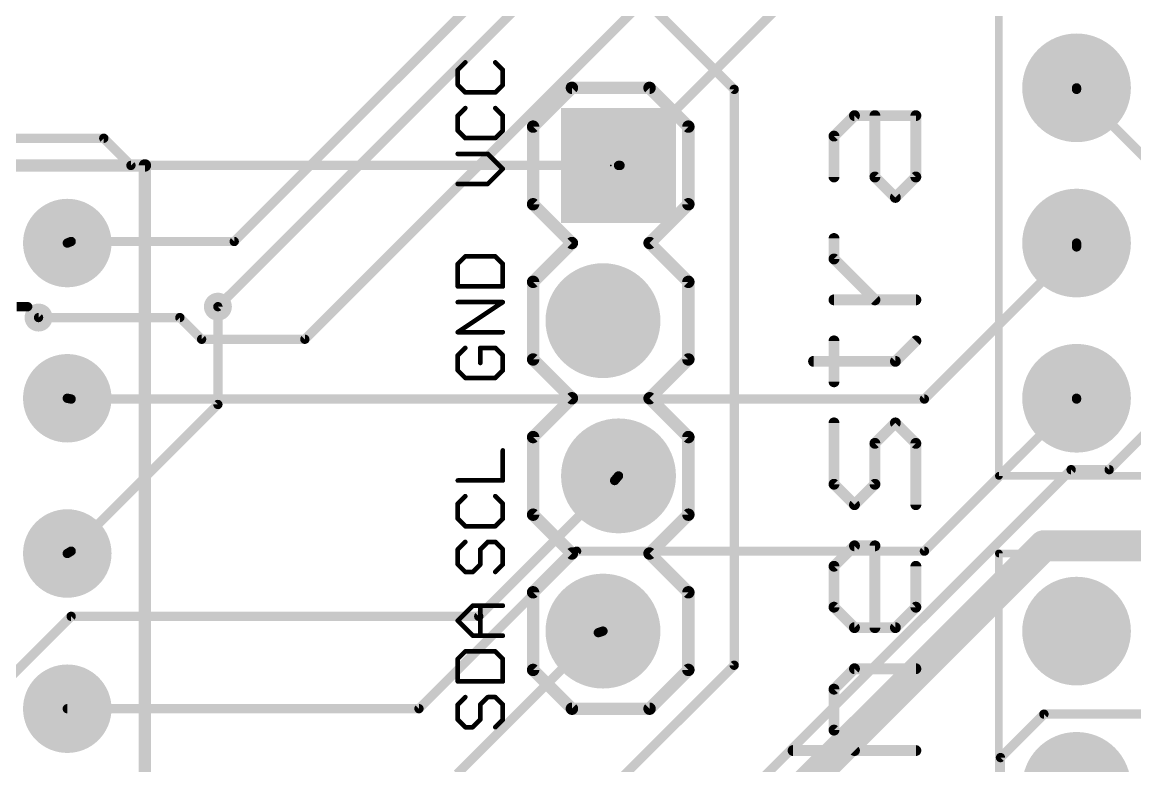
# Model space of a CAD drawing. Extents: x 0 to 101, y -4 to 80.
# Drawn here: x 53.87 to 72.07, y 25.74 to 37.9 of the extents above; entities that cross this region are included whole.
import ezdxf

# ---------------------------------------------------------------- set-up
doc = ezdxf.new("R2010")
doc.units = 0
for name, color, linetype in [('1', 14, 'CONTINUOUS'), ('16', 174, 'CONTINUOUS'), ('17', 94, 'CONTINUOUS'), ('18', 94, 'CONTINUOUS'), ('21', 251, 'CONTINUOUS'), ('23', 178, 'CONTINUOUS'), ('25', 251, 'CONTINUOUS'), ('51', 251, 'CONTINUOUS')]:
    doc.layers.add(name, color=color, linetype=linetype)

# ---------------------------------------------------------------- blocks, each defined once
blk = doc.blocks.new('RECT')
blk.add_solid([(-0.5, -0.5), (0.5, -0.5), (-0.5, 0.5), (0.5, 0.5)])
blk = doc.blocks.new('SQUAREP')
blk.add_solid([(-0.5, -0.5), (0.5, -0.5), (-0.5, 0.5), (0.5, 0.5)])
blk = doc.blocks.new('ROUNDP')
at = {"const_width": 0.5}
blk.add_lwpolyline([(0, -0.25, 1), (0, 0.25, 1), (0, -0.25)], format="xyb", dxfattribs=at)
blk = doc.blocks.new('ROUNDV')
at = {"const_width": 0.5}
blk.add_lwpolyline([(0, -0.25, 1), (0, 0.25, 1), (0, -0.25)], format="xyb", dxfattribs=at)

msp = doc.modelspace()

# ---------------------------------------------------------------- linework, layer by layer
at = {"layer": '1'}
for points, const_width in [([(67.7418, 43.9166), (57.0738, 33.2486)], 0.1524), ([(66.9417, 43.9166), (57.3405, 34.3154)], 0.1524), ([(66.3194, 40.5384), (58.4962, 32.7152)], 0.1524), ([(63.6524, 35.56), (67.3862, 39.2938)], 0.1524), ([(71.12, 36.8046), (71.12, 36.83)], 0.1524), ([(71.12, 36.8046), (72.3646, 35.56)], 0.1524), ([(63.6524, 35.56), (63.627, 35.56)], 0.1524), ([(54.6735, 34.3154), (54.61, 34.29)], 0.1524), ([(57.3405, 34.3154), (54.6735, 34.3154)], 0.1524), ([(71.12, 34.2265), (68.6308, 31.7373)], 0.1524), ([(71.12, 34.2265), (71.12, 34.29)], 0.1524), ([(56.4515, 33.0708), (54.1401, 33.0708)], 0.1524), ([(56.8071, 32.7152), (56.4515, 33.0708)], 0.1524), ([(58.4962, 32.7152), (56.8071, 32.7152)], 0.1524), ([(54.6735, 31.7373), (54.61, 31.75)], 0.1524), ([(68.6308, 31.7373), (54.6735, 31.7373)], 0.1524), ([(71.12, 31.7373), (68.6308, 29.2481)], 0.1524), ([(71.12, 31.7373), (71.12, 31.75)], 0.1524), ([(72.3646, 31.2928), (71.6534, 30.5816)], 0.1524), ([(71.0311, 30.5816), (64.6303, 24.1808)], 0.1524), ([(71.6534, 30.5816), (71.0311, 30.5816)], 0.1524), ([(63.5635, 30.4038), (61.341, 28.1813)], 0.1524), ([(63.5635, 30.4038), (63.627, 30.48)], 0.1524), ([(70.5866, 29.337), (64.8081, 23.5585)], 0.508), ([(82.4103, 29.337), (70.5866, 29.337)], 0.508), ([(62.9412, 29.2481), (60.3631, 26.67)], 0.1524), ([(68.6308, 29.2481), (62.9412, 29.2481)], 0.1524), ([(54.6735, 28.1813), (52.0065, 25.5143)], 0.1524), ([(61.341, 28.1813), (54.6735, 28.1813)], 0.1524), ([(63.2968, 27.9146), (60.9854, 25.6032)], 0.1524), ([(63.2968, 27.9146), (63.373, 27.94)], 0.1524), ([(60.3631, 26.67), (54.61, 26.67)], 0.1524), ([(70.5866, 26.5811), (69.8754, 25.8699)], 0.1524), ([(73.3425, 26.5811), (70.5866, 26.5811)], 0.1524), ([(69.8754, 25.8699), (69.8754, 24.5364)], 0.1524)]:
    msp.add_lwpolyline(points, dxfattribs=dict(at, const_width=const_width))
for points, const_width in [([(71.1581, 36.83, 1), (71.0819, 36.83)], 0.0762), ([(71.0819, 36.8046, 1), (71.1581, 36.8046)], 0.0762), ([(71.1469, 36.8315, 1), (71.0931, 36.7777)], 0.0762), ([(63.627, 35.5981, 1), (63.627, 35.5219)], 0.0762), ([(63.6255, 35.5869, 1), (63.6793, 35.5331)], 0.0762), ([(63.6524, 35.5219, 1), (63.6524, 35.5981)], 0.0762), ([(54.5959, 34.3254, 1), (54.6241, 34.2546)], 0.0762), ([(54.6735, 34.3535, 1), (54.6735, 34.2773)], 0.0762), ([(54.6876, 34.28, 1), (54.6594, 34.3508)], 0.0762), ([(57.3136, 34.3423, 1), (57.3674, 34.2885)], 0.0762), ([(57.3405, 34.2773, 1), (57.3405, 34.3535)], 0.0762), ([(71.1581, 34.29, 1), (71.0819, 34.29)], 0.0762), ([(71.0819, 34.2265, 1), (71.1581, 34.2265)], 0.0762), ([(71.1469, 34.1996, 1), (71.0931, 34.2534)], 0.0762), ([(57.0469, 33.2755, 1), (57.1007, 33.2217)], 0.0762), ([(54.1401, 33.1089, 1), (54.1401, 33.0327)], 0.0762), ([(56.4784, 33.0977, 1), (56.4246, 33.0439)], 0.0762), ([(56.4515, 33.0327, 1), (56.4515, 33.1089)], 0.0762), ([(56.8071, 32.7533, 1), (56.8071, 32.6771)], 0.0762), ([(56.7802, 32.6883, 1), (56.834, 32.7421)], 0.0762), ([(58.4693, 32.7421, 1), (58.5231, 32.6883)], 0.0762), ([(58.4962, 32.6771, 1), (58.4962, 32.7533)], 0.0762), ([(54.6175, 31.7874, 1), (54.6025, 31.7126)], 0.0762), ([(54.6735, 31.7754, 1), (54.6735, 31.6992)], 0.0762), ([(54.666, 31.6999, 1), (54.681, 31.7747)], 0.0762), ([(68.6039, 31.7642, 1), (68.6577, 31.7104)], 0.0762), ([(68.6308, 31.6992, 1), (68.6308, 31.7754)], 0.0762), ([(71.1581, 31.75, 1), (71.0819, 31.75)], 0.0762), ([(71.0819, 31.7373, 1), (71.1581, 31.7373)], 0.0762), ([(71.1469, 31.7104, 1), (71.0931, 31.7642)], 0.0762), ([(71.0311, 30.6197, 1), (71.0311, 30.5435)], 0.0762), ([(71.058, 30.5547, 1), (71.0042, 30.6085)], 0.0762), ([(71.6265, 30.6085, 1), (71.6803, 30.5547)], 0.0762), ([(71.6534, 30.5435, 1), (71.6534, 30.6197)], 0.0762), ([(63.5342, 30.4282, 1), (63.5928, 30.3794)], 0.0762), ([(63.5904, 30.3769, 1), (63.5366, 30.4307)], 0.0762), ([(63.6563, 30.4556, 1), (63.5977, 30.5044)], 0.0762), ([(70.5866, 29.464, 1), (70.5866, 29.21)], 0.254), ([(70.6764, 29.2472, 1), (70.4968, 29.4268)], 0.254), ([(62.9412, 29.2862, 1), (62.9412, 29.21)], 0.0762), ([(62.9681, 29.2212, 1), (62.9143, 29.275)], 0.0762), ([(68.6039, 29.275, 1), (68.6577, 29.2212)], 0.0762), ([(68.6308, 29.21, 1), (68.6308, 29.2862)], 0.0762), ([(54.6735, 28.2194, 1), (54.6735, 28.1432)], 0.0762), ([(54.7004, 28.1544, 1), (54.6466, 28.2082)], 0.0762), ([(61.3141, 28.2082, 1), (61.3679, 28.1544)], 0.0762), ([(61.341, 28.1432, 1), (61.341, 28.2194)], 0.0762), ([(63.2848, 27.9507, 1), (63.3088, 27.8785)], 0.0762), ([(63.3237, 27.8877, 1), (63.2699, 27.9415)], 0.0762), ([(63.385, 27.9039, 1), (63.361, 27.9761)], 0.0762), ([(54.61, 26.7081, 1), (54.61, 26.6319)], 0.0762), ([(60.3362, 26.6969, 1), (60.39, 26.6431)], 0.0762), ([(60.3631, 26.6319, 1), (60.3631, 26.7081)], 0.0762), ([(70.5866, 26.6192, 1), (70.5866, 26.543)], 0.0762), ([(70.6135, 26.5542, 1), (70.5597, 26.608)], 0.0762), ([(69.9135, 25.8699, 1), (69.8373, 25.8699)], 0.0762), ([(69.8485, 25.8968, 1), (69.9023, 25.843)], 0.0762)]:
    msp.add_lwpolyline(points, format="xyb", dxfattribs=dict(at, const_width=const_width))
at = {"layer": '16', "const_width": 0.1524}
for points in [[(57.6961, 44.6278), (65.5193, 36.8046)], [(65.5193, 36.8046), (65.5193, 27.3812)], [(51.0286, 36.0045), (55.2069, 36.0045)], [(55.2069, 36.0045), (55.6514, 35.56)], [(55.6514, 35.56), (63.627, 35.56)], [(53.9623, 33.2486), (53.7845, 33.2486)], [(54.1401, 33.0708), (53.9623, 33.2486)], [(57.0738, 33.2486), (57.0738, 31.6484)], [(57.0738, 31.6484), (54.6735, 29.2481)], [(54.6735, 29.2481), (54.61, 29.21)], [(65.5193, 27.3812), (54.6735, 16.5354)]]:
    msp.add_lwpolyline(points, dxfattribs=at)
at = {"layer": '16', "const_width": 0.0762}
for points in [[(65.5574, 36.8046, 1), (65.4812, 36.8046)], [(65.4924, 36.7777, 1), (65.5462, 36.8315)], [(55.2338, 36.0314, 1), (55.18, 35.9776)], [(55.2069, 35.9664, 1), (55.2069, 36.0426)], [(55.6514, 35.5981, 1), (55.6514, 35.5219)], [(55.6245, 35.5331, 1), (55.6783, 35.5869)], [(63.627, 35.5219, 1), (63.627, 35.5981)], [(53.9892, 33.2755, 1), (53.9354, 33.2217)], [(53.9623, 33.2105, 1), (53.9623, 33.2867)], [(57.1119, 33.2486, 1), (57.0357, 33.2486)], [(54.1132, 33.0439, 1), (54.167, 33.0977)], [(57.0357, 31.6484, 1), (57.1119, 31.6484)], [(57.1007, 31.6215, 1), (57.0469, 31.6753)], [(54.6466, 29.275, 1), (54.7004, 29.2212)], [(54.6931, 29.2154, 1), (54.6539, 29.2808)], [(54.5904, 29.2427, 1), (54.6296, 29.1773)], [(65.4812, 27.3812, 1), (65.5574, 27.3812)], [(65.5462, 27.3543, 1), (65.4924, 27.4081)]]:
    msp.add_lwpolyline(points, format="xyb", dxfattribs=at)
at = {"layer": '21'}
for points, const_width in [([(69.85, 30.48), (69.85, 50.8)], 0.127), ([(62.865, 36.83), (62.23, 36.195)], 0.2032), ([(64.135, 36.83), (62.865, 36.83)], 0.2032), ([(64.77, 36.195), (64.135, 36.83)], 0.2032), ([(62.23, 34.925), (62.23, 36.195)], 0.2032), ([(64.77, 36.195), (64.77, 34.925)], 0.2032), ([(38.1, 35.56), (55.88, 35.56)], 0.2032), ([(55.88, 35.56), (55.88, 0)], 0.2032), ([(62.865, 34.29), (62.23, 34.925)], 0.2032), ([(64.77, 34.925), (64.135, 34.29)], 0.2032), ([(62.23, 33.655), (62.865, 34.29)], 0.2032), ([(64.135, 34.29), (64.77, 33.655)], 0.2032), ([(62.23, 32.385), (62.23, 33.655)], 0.2032), ([(64.77, 33.655), (64.77, 32.385)], 0.2032), ([(62.865, 31.75), (62.23, 32.385)], 0.2032), ([(64.77, 32.385), (64.135, 31.75)], 0.2032), ([(62.23, 31.115), (62.865, 31.75)], 0.2032), ([(64.135, 31.75), (64.77, 31.115)], 0.2032), ([(62.23, 29.845), (62.23, 31.115)], 0.2032), ([(64.77, 31.115), (64.77, 29.845)], 0.2032), ([(87.63, 30.48), (69.85, 30.48)], 0.127), ([(62.865, 29.21), (62.23, 29.845)], 0.2032), ([(64.77, 29.845), (64.135, 29.21)], 0.2032), ([(62.865, 29.21), (62.23, 28.575)], 0.2032), ([(64.77, 28.575), (64.135, 29.21)], 0.2032), ([(69.85, 8.89), (69.85, 29.21)], 0.127), ([(69.85, 29.21), (87.63, 29.21)], 0.127), ([(62.23, 27.305), (62.23, 28.575)], 0.2032), ([(64.77, 28.575), (64.77, 27.305)], 0.2032), ([(62.865, 26.67), (62.23, 27.305)], 0.2032), ([(64.77, 27.305), (64.135, 26.67)], 0.2032), ([(64.135, 26.67), (62.865, 26.67)], 0.2032)]:
    msp.add_lwpolyline(points, dxfattribs=dict(at, const_width=const_width))
for points, const_width in [([(62.865, 36.8808, 1), (62.865, 36.7792)], 0.1016), ([(62.9009, 36.7941, 1), (62.8291, 36.8659)], 0.1016), ([(64.1709, 36.8659, 1), (64.0991, 36.7941)], 0.1016), ([(64.135, 36.7792, 1), (64.135, 36.8808)], 0.1016), ([(62.2808, 36.195, 1), (62.1792, 36.195)], 0.1016), ([(62.1941, 36.2309, 1), (62.2659, 36.1591)], 0.1016), ([(64.8208, 36.195, 1), (64.7192, 36.195)], 0.1016), ([(64.7341, 36.1591, 1), (64.8059, 36.2309)], 0.1016), ([(55.9308, 35.56, 1), (55.8292, 35.56)], 0.1016), ([(55.88, 35.5092, 1), (55.88, 35.6108)], 0.1016), ([(62.2659, 34.9609, 1), (62.1941, 34.8891)], 0.1016), ([(62.1792, 34.925, 1), (62.2808, 34.925)], 0.1016), ([(64.7192, 34.925, 1), (64.8208, 34.925)], 0.1016), ([(64.8059, 34.8891, 1), (64.7341, 34.9609)], 0.1016), ([(62.9009, 34.2541, 1), (62.8291, 34.3259)], 0.1016), ([(62.8291, 34.2541, 1), (62.9009, 34.3259)], 0.1016), ([(64.1709, 34.3259, 1), (64.0991, 34.2541)], 0.1016), ([(64.0991, 34.3259, 1), (64.1709, 34.2541)], 0.1016), ([(62.2808, 33.655, 1), (62.1792, 33.655)], 0.1016), ([(62.1941, 33.6909, 1), (62.2659, 33.6191)], 0.1016), ([(64.8208, 33.655, 1), (64.7192, 33.655)], 0.1016), ([(64.7341, 33.6191, 1), (64.8059, 33.6909)], 0.1016), ([(62.2659, 32.4209, 1), (62.1941, 32.3491)], 0.1016), ([(62.1792, 32.385, 1), (62.2808, 32.385)], 0.1016), ([(64.7192, 32.385, 1), (64.8208, 32.385)], 0.1016), ([(64.8059, 32.3491, 1), (64.7341, 32.4209)], 0.1016), ([(62.9009, 31.7141, 1), (62.8291, 31.7859)], 0.1016), ([(64.1709, 31.7859, 1), (64.0991, 31.7141)], 0.1016), ([(62.8291, 31.7141, 1), (62.9009, 31.7859)], 0.1016), ([(64.0991, 31.7859, 1), (64.1709, 31.7141)], 0.1016), ([(62.2808, 31.115, 1), (62.1792, 31.115)], 0.1016), ([(62.1941, 31.1509, 1), (62.2659, 31.0791)], 0.1016), ([(64.8208, 31.115, 1), (64.7192, 31.115)], 0.1016), ([(64.7341, 31.0791, 1), (64.8059, 31.1509)], 0.1016), ([(69.85, 30.5117, 1), (69.85, 30.4483)], 0.0635), ([(69.8183, 30.48, 1), (69.8818, 30.48)], 0.0635), ([(62.2659, 29.8809, 1), (62.1941, 29.8091)], 0.1016), ([(62.1792, 29.845, 1), (62.2808, 29.845)], 0.1016), ([(64.7192, 29.845, 1), (64.8208, 29.845)], 0.1016), ([(64.8059, 29.8091, 1), (64.7341, 29.8809)], 0.1016), ([(62.9009, 29.1741, 1), (62.8291, 29.2459)], 0.1016), ([(64.1709, 29.2459, 1), (64.0991, 29.1741)], 0.1016), ([(62.8291, 29.1741, 1), (62.9009, 29.2459)], 0.1016), ([(64.0991, 29.2459, 1), (64.1709, 29.1741)], 0.1016), ([(69.8818, 29.21, 1), (69.8183, 29.21)], 0.0635), ([(69.85, 29.2417, 1), (69.85, 29.1783)], 0.0635), ([(62.2808, 28.575, 1), (62.1792, 28.575)], 0.1016), ([(62.1941, 28.6109, 1), (62.2659, 28.5391)], 0.1016), ([(64.8208, 28.575, 1), (64.7192, 28.575)], 0.1016), ([(64.7341, 28.5391, 1), (64.8059, 28.6109)], 0.1016), ([(62.2659, 27.3409, 1), (62.1941, 27.2691)], 0.1016), ([(62.1792, 27.305, 1), (62.2808, 27.305)], 0.1016), ([(64.7192, 27.305, 1), (64.8208, 27.305)], 0.1016), ([(64.8059, 27.2691, 1), (64.7341, 27.3409)], 0.1016), ([(62.865, 26.7208, 1), (62.865, 26.6192)], 0.1016), ([(62.8291, 26.6341, 1), (62.9009, 26.7059)], 0.1016), ([(64.0991, 26.7059, 1), (64.1709, 26.6341)], 0.1016), ([(64.135, 26.6192, 1), (64.135, 26.7208)], 0.1016)]:
    msp.add_lwpolyline(points, format="xyb", dxfattribs=dict(at, const_width=const_width))
at = {"layer": '23'}
msp.add_point((63.5, 35.56), dxfattribs=at)
at = {"layer": '25'}
for points, const_width in [([(60.984, 37.1368, 1), (61.0109, 37.1098)], 0.0381), ([(61.0165, 37.1233, 1), (60.9784, 37.1233)], 0.0381), ([(61.1338, 37.2327, 1), (61.1069, 37.2596)], 0.0381), ([(61.6253, 37.2596, 1), (61.5984, 37.2327)], 0.0381), ([(61.7538, 37.1233, 1), (61.7157, 37.1233)], 0.0381), ([(61.7212, 37.1098, 1), (61.7482, 37.1368)], 0.0381), ([(61.0109, 36.891, 1), (60.984, 36.8641)], 0.0381), ([(60.9784, 36.8776, 1), (61.0165, 36.8776)], 0.0381), ([(61.1203, 36.7737, 1), (61.1203, 36.7356)], 0.0381), ([(61.1069, 36.7412, 1), (61.1338, 36.7682)], 0.0381), ([(61.5984, 36.7682, 1), (61.6253, 36.7412)], 0.0381), ([(61.6118, 36.7356, 1), (61.6118, 36.7737)], 0.0381), ([(61.7157, 36.8776, 1), (61.7538, 36.8776)], 0.0381), ([(61.7482, 36.8641, 1), (61.7212, 36.891)], 0.0381), ([(60.984, 36.3884, 1), (61.0109, 36.3614)], 0.0381), ([(61.0165, 36.3749, 1), (60.9784, 36.3749)], 0.0381), ([(61.1338, 36.4843, 1), (61.1069, 36.5112)], 0.0381), ([(61.6253, 36.5112, 1), (61.5984, 36.4843)], 0.0381), ([(61.7538, 36.3749, 1), (61.7157, 36.3749)], 0.0381), ([(61.7212, 36.3614, 1), (61.7482, 36.3884)], 0.0381), ([(67.4869, 36.4197, 1), (67.4869, 36.3308)], 0.0889), ([(67.5184, 36.3439, 1), (67.4555, 36.4067)], 0.0889), ([(67.8661, 36.3753, 1), (67.7772, 36.3753)], 0.0889), ([(68.5356, 36.3753, 1), (68.4467, 36.3753)], 0.0889), ([(68.4911, 36.3308, 1), (68.4911, 36.4197)], 0.0889), ([(61.0109, 36.1426, 1), (60.984, 36.1157)], 0.0381), ([(60.9784, 36.1291, 1), (61.0165, 36.1291)], 0.0381), ([(61.1203, 36.0253, 1), (61.1203, 35.9872)], 0.0381), ([(61.1069, 35.9928, 1), (61.1338, 36.0197)], 0.0381), ([(61.5984, 36.0197, 1), (61.6253, 35.9928)], 0.0381), ([(61.6118, 35.9872, 1), (61.6118, 36.0253)], 0.0381), ([(61.7157, 36.1291, 1), (61.7538, 36.1291)], 0.0381), ([(61.7482, 36.1157, 1), (61.7212, 36.1426)], 0.0381), ([(67.1967, 36.0406, 1), (67.1078, 36.0406)], 0.0889), ([(67.1208, 36.072, 1), (67.1837, 36.0091)], 0.0889), ([(60.9975, 35.7684, 1), (60.9975, 35.7303)], 0.0381), ([(61.5024, 35.7628, 1), (61.4755, 35.7359)], 0.0381), ([(61.489, 35.7303, 1), (61.489, 35.7684)], 0.0381), ([(61.7482, 35.4901, 1), (61.7212, 35.5171)], 0.0381), ([(61.7212, 35.4901, 1), (61.7482, 35.5171)], 0.0381), ([(67.1078, 35.3711, 1), (67.1967, 35.3711)], 0.0889), ([(67.8531, 35.4026, 1), (67.7902, 35.3397)], 0.0889), ([(67.7772, 35.3711, 1), (67.8661, 35.3711)], 0.0889), ([(68.4467, 35.3711, 1), (68.5356, 35.3711)], 0.0889), ([(68.5225, 35.3397, 1), (68.4597, 35.4026)], 0.0889), ([(60.9975, 35.2769, 1), (60.9975, 35.2388)], 0.0381), ([(61.4755, 35.2713, 1), (61.5024, 35.2444)], 0.0381), ([(61.489, 35.2388, 1), (61.489, 35.2769)], 0.0381), ([(68.125, 35.0678, 1), (68.1878, 35.005)], 0.0889), ([(68.125, 35.005, 1), (68.1878, 35.0678)], 0.0889), ([(67.1967, 34.3644, 1), (67.1078, 34.3644)], 0.0889), ([(61.1203, 34.0902, 1), (61.1203, 34.0521)], 0.0381), ([(61.1338, 34.0577, 1), (61.1069, 34.0846)], 0.0381), ([(61.6253, 34.0846, 1), (61.5984, 34.0577)], 0.0381), ([(61.6118, 34.0521, 1), (61.6118, 34.0902)], 0.0381), ([(67.1078, 34.0297, 1), (67.1967, 34.0297)], 0.0889), ([(67.1837, 34.0611, 1), (67.1208, 33.9983)], 0.0889), ([(60.984, 33.9618, 1), (61.0109, 33.9348)], 0.0381), ([(61.0165, 33.9483, 1), (60.9784, 33.9483)], 0.0381), ([(61.7538, 33.9483, 1), (61.7157, 33.9483)], 0.0381), ([(61.7212, 33.9348, 1), (61.7482, 33.9618)], 0.0381), ([(60.9975, 33.5987, 1), (60.9975, 33.5606)], 0.0381), ([(60.9784, 33.5797, 1), (61.0165, 33.5797)], 0.0381), ([(61.7157, 33.5797, 1), (61.7538, 33.5797)], 0.0381), ([(61.7347, 33.5606, 1), (61.7347, 33.5987)], 0.0381), ([(60.9975, 33.3418, 1), (60.9975, 33.3037)], 0.0381), ([(61.7453, 33.3069, 1), (61.7241, 33.3386)], 0.0381), ([(61.7347, 33.3037, 1), (61.7347, 33.3418)], 0.0381), ([(67.1522, 33.4047, 1), (67.1522, 33.3158)], 0.0889), ([(67.7902, 33.3288, 1), (67.8531, 33.3917)], 0.0889), ([(68.4911, 33.3158, 1), (68.4911, 33.4047)], 0.0889), ([(60.9975, 32.8503, 1), (60.9975, 32.8122)], 0.0381), ([(60.9869, 32.8471, 1), (61.008, 32.8154)], 0.0381), ([(61.7347, 32.8122, 1), (61.7347, 32.8503)], 0.0381), ([(67.1967, 32.6888, 1), (67.1078, 32.6888)], 0.0889), ([(68.5225, 32.6574, 1), (68.4597, 32.7202)], 0.0889), ([(61.1338, 32.5609, 1), (61.1069, 32.5878)], 0.0381), ([(61.3661, 32.5934, 1), (61.3661, 32.5553)], 0.0381), ([(61.3851, 32.5743, 1), (61.347, 32.5743)], 0.0381), ([(61.6253, 32.5878, 1), (61.5984, 32.5609)], 0.0381), ([(61.6118, 32.5553, 1), (61.6118, 32.5934)], 0.0381), ([(61.0165, 32.4515, 1), (60.9784, 32.4515)], 0.0381), ([(60.984, 32.4649, 1), (61.0109, 32.438)], 0.0381), ([(61.7538, 32.4515, 1), (61.7157, 32.4515)], 0.0381), ([(61.7212, 32.438, 1), (61.7482, 32.4649)], 0.0381), ([(66.8175, 32.3985, 1), (66.8175, 32.3096)], 0.0889), ([(68.125, 32.3855, 1), (68.1878, 32.3227)], 0.0889), ([(68.1564, 32.3096, 1), (68.1564, 32.3985)], 0.0889), ([(61.0109, 32.2192, 1), (60.984, 32.1923)], 0.0381), ([(60.9784, 32.2057, 1), (61.0165, 32.2057)], 0.0381), ([(61.347, 32.3286, 1), (61.3851, 32.3286)], 0.0381), ([(61.7157, 32.2057, 1), (61.7538, 32.2057)], 0.0381), ([(61.7482, 32.1923, 1), (61.7212, 32.2192)], 0.0381), ([(61.1203, 32.1019, 1), (61.1203, 32.0638)], 0.0381), ([(61.1069, 32.0694, 1), (61.1338, 32.0963)], 0.0381), ([(61.5984, 32.0963, 1), (61.6253, 32.0694)], 0.0381), ([(61.6118, 32.0638, 1), (61.6118, 32.1019)], 0.0381), ([(67.1078, 32.0194, 1), (67.1967, 32.0194)], 0.0889), ([(67.1967, 31.3469, 1), (67.1078, 31.3469)], 0.0889), ([(68.1878, 31.3783, 1), (68.125, 31.3154)], 0.0889), ([(68.1878, 31.3154, 1), (68.125, 31.3783)], 0.0889), ([(67.8661, 31.0122, 1), (67.7772, 31.0122)], 0.0889), ([(67.7902, 31.0436, 1), (67.8531, 30.9807)], 0.0889), ([(68.5356, 31.0122, 1), (68.4467, 31.0122)], 0.0889), ([(68.4597, 30.9807, 1), (68.5225, 31.0436)], 0.0889), ([(61.7538, 30.8962, 1), (61.7157, 30.8962)], 0.0381), ([(60.9975, 30.4237, 1), (60.9975, 30.3856)], 0.0381), ([(61.7157, 30.4047, 1), (61.7538, 30.4047)], 0.0381), ([(61.7347, 30.3856, 1), (61.7347, 30.4237)], 0.0381), ([(67.1837, 30.3742, 1), (67.1208, 30.3113)], 0.0889), ([(67.8531, 30.3113, 1), (67.7902, 30.3742)], 0.0889), ([(67.1078, 30.3427, 1), (67.1967, 30.3427)], 0.0889), ([(67.7772, 30.3427, 1), (67.8661, 30.3427)], 0.0889), ([(60.984, 30.0384, 1), (61.0109, 30.0114)], 0.0381), ([(61.0165, 30.0249, 1), (60.9784, 30.0249)], 0.0381), ([(61.1338, 30.1343, 1), (61.1069, 30.1612)], 0.0381), ([(61.6253, 30.1612, 1), (61.5984, 30.1343)], 0.0381), ([(61.7538, 30.0249, 1), (61.7157, 30.0249)], 0.0381), ([(61.7212, 30.0114, 1), (61.7482, 30.0384)], 0.0381), ([(67.4555, 30.0394, 1), (67.5184, 29.9766)], 0.0889), ([(67.4555, 29.9766, 1), (67.5184, 30.0394)], 0.0889), ([(68.4467, 30.008, 1), (68.5356, 30.008)], 0.0889), ([(61.0109, 29.7926, 1), (60.984, 29.7657)], 0.0381), ([(60.9784, 29.7791, 1), (61.0165, 29.7791)], 0.0381), ([(61.1203, 29.6753, 1), (61.1203, 29.6372)], 0.0381), ([(61.1069, 29.6428, 1), (61.1338, 29.6697)], 0.0381), ([(61.5984, 29.6697, 1), (61.6253, 29.6428)], 0.0381), ([(61.6118, 29.6372, 1), (61.6118, 29.6753)], 0.0381), ([(61.7157, 29.7791, 1), (61.7538, 29.7791)], 0.0381), ([(61.7482, 29.7657, 1), (61.7212, 29.7926)], 0.0381), ([(61.0165, 29.2765, 1), (60.9784, 29.2765)], 0.0381), ([(60.984, 29.2899, 1), (61.0109, 29.263)], 0.0381), ([(61.1338, 29.3859, 1), (61.1069, 29.4128)], 0.0381), ([(61.3851, 29.2765, 1), (61.347, 29.2765)], 0.0381), ([(61.3526, 29.2899, 1), (61.3796, 29.263)], 0.0381), ([(61.489, 29.4184, 1), (61.489, 29.3803)], 0.0381), ([(61.5024, 29.3859, 1), (61.4755, 29.4128)], 0.0381), ([(61.6253, 29.4128, 1), (61.5984, 29.3859)], 0.0381), ([(61.6118, 29.3803, 1), (61.6118, 29.4184)], 0.0381), ([(61.7538, 29.2765, 1), (61.7157, 29.2765)], 0.0381), ([(61.7212, 29.263, 1), (61.7482, 29.2899)], 0.0381), ([(67.4869, 29.38, 1), (67.4869, 29.2911)], 0.0889), ([(67.5184, 29.3041, 1), (67.4555, 29.3669)], 0.0889), ([(67.8661, 29.3355, 1), (67.7772, 29.3355)], 0.0889), ([(67.8217, 29.2911, 1), (67.8217, 29.38)], 0.0889), ([(61.0109, 29.0442, 1), (60.984, 29.0173)], 0.0381), ([(60.9784, 29.0307, 1), (61.0165, 29.0307)], 0.0381), ([(61.1203, 28.9269, 1), (61.1203, 28.8888)], 0.0381), ([(61.1069, 28.8944, 1), (61.1338, 28.9213)], 0.0381), ([(61.2297, 28.9213, 1), (61.2567, 28.8944)], 0.0381), ([(61.2432, 28.8888, 1), (61.2432, 28.9269)], 0.0381), ([(61.347, 29.0307, 1), (61.3851, 29.0307)], 0.0381), ([(61.3796, 29.0173, 1), (61.3526, 29.0442)], 0.0381), ([(61.5984, 28.9213, 1), (61.6253, 28.8944)], 0.0381), ([(61.7157, 29.0307, 1), (61.7538, 29.0307)], 0.0381), ([(61.7482, 29.0173, 1), (61.7212, 29.0442)], 0.0381), ([(67.1967, 29.0008, 1), (67.1078, 29.0008)], 0.0889), ([(67.1208, 29.0322, 1), (67.1837, 28.9694)], 0.0889), ([(68.5356, 29.0008, 1), (68.4467, 29.0008)], 0.0889), ([(61.2432, 28.3752, 1), (61.2432, 28.3371)], 0.0381), ([(61.2567, 28.3427, 1), (61.2297, 28.3696)], 0.0381), ([(61.3851, 28.3562, 1), (61.347, 28.3562)], 0.0381), ([(61.7347, 28.3371, 1), (61.7347, 28.3752)], 0.0381), ([(67.1837, 28.3628, 1), (67.1208, 28.2999)], 0.0889), ([(68.5225, 28.2999, 1), (68.4597, 28.3628)], 0.0889), ([(67.1078, 28.3314, 1), (67.1967, 28.3314)], 0.0889), ([(68.4467, 28.3314, 1), (68.5356, 28.3314)], 0.0889), ([(61.0109, 28.1239, 1), (60.984, 28.097)], 0.0381), ([(60.984, 28.1239, 1), (61.0109, 28.097)], 0.0381), ([(67.4869, 28.0411, 1), (67.4869, 27.9522)], 0.0889), ([(67.4555, 27.9652, 1), (67.5184, 28.0281)], 0.0889), ([(67.7772, 27.9966, 1), (67.8661, 27.9966)], 0.0889), ([(68.125, 28.0281, 1), (68.1878, 27.9652)], 0.0889), ([(68.1564, 27.9522, 1), (68.1564, 28.0411)], 0.0889), ([(61.2432, 27.8837, 1), (61.2432, 27.8456)], 0.0381), ([(61.2297, 27.8512, 1), (61.2567, 27.8782)], 0.0381), ([(61.347, 27.8647, 1), (61.3851, 27.8647)], 0.0381), ([(61.7347, 27.8456, 1), (61.7347, 27.8837)], 0.0381), ([(60.984, 27.4984, 1), (61.0109, 27.4714)], 0.0381), ([(61.0165, 27.4849, 1), (60.9784, 27.4849)], 0.0381), ([(61.1203, 27.6268, 1), (61.1203, 27.5887)], 0.0381), ([(61.1338, 27.5943, 1), (61.1069, 27.6212)], 0.0381), ([(61.6253, 27.6212, 1), (61.5984, 27.5943)], 0.0381), ([(61.6118, 27.5887, 1), (61.6118, 27.6268)], 0.0381), ([(61.7538, 27.4849, 1), (61.7157, 27.4849)], 0.0381), ([(61.7212, 27.4714, 1), (61.7482, 27.4984)], 0.0381), ([(67.4869, 27.3686, 1), (67.4869, 27.2797)], 0.0889), ([(67.5184, 27.2927, 1), (67.4555, 27.3556)], 0.0889), ([(68.4911, 27.2797, 1), (68.4911, 27.3686)], 0.0889), ([(60.9975, 27.1353, 1), (60.9975, 27.0972)], 0.0381), ([(60.9784, 27.1163, 1), (61.0165, 27.1163)], 0.0381), ([(61.7157, 27.1163, 1), (61.7538, 27.1163)], 0.0381), ([(61.7347, 27.0972, 1), (61.7347, 27.1353)], 0.0381), ([(67.1967, 26.9894, 1), (67.1078, 26.9894)], 0.0889), ([(67.1208, 27.0209, 1), (67.1837, 26.958)], 0.0889), ([(61.0165, 26.7365, 1), (60.9784, 26.7365)], 0.0381), ([(60.984, 26.7499, 1), (61.0109, 26.723)], 0.0381), ([(61.1338, 26.8459, 1), (61.1069, 26.8728)], 0.0381), ([(61.3851, 26.7365, 1), (61.347, 26.7365)], 0.0381), ([(61.3526, 26.7499, 1), (61.3796, 26.723)], 0.0381), ([(61.489, 26.8784, 1), (61.489, 26.8403)], 0.0381), ([(61.5024, 26.8459, 1), (61.4755, 26.8728)], 0.0381), ([(61.6253, 26.8728, 1), (61.5984, 26.8459)], 0.0381), ([(61.6118, 26.8403, 1), (61.6118, 26.8784)], 0.0381), ([(61.7538, 26.7365, 1), (61.7157, 26.7365)], 0.0381), ([(61.7212, 26.723, 1), (61.7482, 26.7499)], 0.0381), ([(61.0109, 26.5042, 1), (60.984, 26.4773)], 0.0381), ([(60.9784, 26.4907, 1), (61.0165, 26.4907)], 0.0381), ([(61.1203, 26.3869, 1), (61.1203, 26.3488)], 0.0381), ([(61.1069, 26.3544, 1), (61.1338, 26.3813)], 0.0381), ([(61.2297, 26.3813, 1), (61.2567, 26.3544)], 0.0381), ([(61.2432, 26.3488, 1), (61.2432, 26.3869)], 0.0381), ([(61.347, 26.4907, 1), (61.3851, 26.4907)], 0.0381), ([(61.3796, 26.4773, 1), (61.3526, 26.5042)], 0.0381), ([(61.5984, 26.3813, 1), (61.6253, 26.3544)], 0.0381), ([(61.7157, 26.4907, 1), (61.7538, 26.4907)], 0.0381), ([(61.7482, 26.4773, 1), (61.7212, 26.5042)], 0.0381), ([(67.1837, 26.3514, 1), (67.1208, 26.2886)], 0.0889), ([(67.1078, 26.32, 1), (67.1967, 26.32)], 0.0889), ([(66.4828, 26.0297, 1), (66.4828, 25.9408)], 0.0889), ([(67.4555, 25.9538, 1), (67.5184, 26.0167)], 0.0889), ([(68.4911, 25.9408, 1), (68.4911, 26.0297)], 0.0889)]:
    msp.add_lwpolyline(points, format="xyb", dxfattribs=dict(at, const_width=const_width))
for points, const_width in [([(61.1203, 37.2462), (60.9975, 37.1233)], 0.0762), ([(60.9975, 37.1233), (60.9975, 36.8776)], 0.0762), ([(61.7347, 37.1233), (61.6118, 37.2462)], 0.0762), ([(61.7347, 36.8776), (61.7347, 37.1233)], 0.0762), ([(60.9975, 36.8776), (61.1203, 36.7547)], 0.0762), ([(61.1203, 36.7547), (61.6118, 36.7547)], 0.0762), ([(61.6118, 36.7547), (61.7347, 36.8776)], 0.0762), ([(61.1203, 36.4978), (60.9975, 36.3749)], 0.0762), ([(60.9975, 36.3749), (60.9975, 36.1291)], 0.0762), ([(61.7347, 36.3749), (61.6118, 36.4978)], 0.0762), ([(61.7347, 36.1291), (61.7347, 36.3749)], 0.0762), ([(67.1522, 36.0406), (67.4869, 36.3753)], 0.1778), ([(67.4869, 36.3753), (68.4911, 36.3753)], 0.1778), ([(67.8217, 35.3711), (67.8217, 36.3753)], 0.1778), ([(68.4911, 36.3753), (68.4911, 35.3711)], 0.1778), ([(60.9975, 36.1291), (61.1203, 36.0063)], 0.0762), ([(61.1203, 36.0063), (61.6118, 36.0063)], 0.0762), ([(61.6118, 36.0063), (61.7347, 36.1291)], 0.0762), ([(67.1522, 35.3711), (67.1522, 36.0406)], 0.1778), ([(61.489, 35.7493), (60.9975, 35.7493)], 0.0762), ([(61.7347, 35.5036), (61.489, 35.7493)], 0.0762), ([(61.489, 35.2579), (61.7347, 35.5036)], 0.0762), ([(68.1564, 35.0364), (67.8217, 35.3711)], 0.1778), ([(68.4911, 35.3711), (68.1564, 35.0364)], 0.1778), ([(60.9975, 35.2579), (61.489, 35.2579)], 0.0762), ([(67.1522, 34.0297), (67.1522, 34.3644)], 0.1778), ([(61.1203, 34.0712), (60.9975, 33.9483)], 0.0762), ([(61.6118, 34.0712), (61.1203, 34.0712)], 0.0762), ([(61.7347, 33.9483), (61.6118, 34.0712)], 0.0762), ([(67.8217, 33.3603), (67.1522, 34.0297)], 0.1778), ([(60.9975, 33.9483), (60.9975, 33.5797)], 0.0762), ([(61.7347, 33.5797), (61.7347, 33.9483)], 0.0762), ([(60.9975, 33.5797), (61.7347, 33.5797)], 0.0762), ([(60.9975, 32.8313), (61.7347, 33.3228)], 0.0762), ([(61.7347, 33.3228), (60.9975, 33.3228)], 0.0762), ([(68.4911, 33.3603), (67.1522, 33.3603)], 0.1778), ([(61.7347, 32.8313), (60.9975, 32.8313)], 0.0762), ([(67.1522, 32.0194), (67.1522, 32.6888)], 0.1778), ([(68.1564, 32.3541), (68.4911, 32.6888)], 0.1778), ([(61.1203, 32.5743), (60.9975, 32.4515)], 0.0762), ([(61.6118, 32.5743), (61.3661, 32.5743)], 0.0762), ([(61.3661, 32.5743), (61.3661, 32.3286)], 0.0762), ([(61.7347, 32.4515), (61.6118, 32.5743)], 0.0762), ([(60.9975, 32.4515), (60.9975, 32.2057)], 0.0762), ([(61.7347, 32.2057), (61.7347, 32.4515)], 0.0762), ([(66.8175, 32.3541), (68.1564, 32.3541)], 0.1778), ([(60.9975, 32.2057), (61.1203, 32.0829)], 0.0762), ([(61.6118, 32.0829), (61.7347, 32.2057)], 0.0762), ([(61.1203, 32.0829), (61.6118, 32.0829)], 0.0762), ([(67.1522, 30.3427), (67.1522, 31.3469)], 0.1778), ([(68.1564, 31.3469), (67.8217, 31.0122)], 0.1778), ([(68.4911, 31.0122), (68.1564, 31.3469)], 0.1778), ([(67.8217, 31.0122), (67.8217, 30.3427)], 0.1778), ([(68.4911, 30.008), (68.4911, 31.0122)], 0.1778), ([(61.7347, 30.4047), (61.7347, 30.8962)], 0.0762), ([(60.9975, 30.4047), (61.7347, 30.4047)], 0.0762), ([(67.4869, 30.008), (67.1522, 30.3427)], 0.1778), ([(67.8217, 30.3427), (67.4869, 30.008)], 0.1778), ([(61.1203, 30.1478), (60.9975, 30.0249)], 0.0762), ([(60.9975, 30.0249), (60.9975, 29.7791)], 0.0762), ([(61.7347, 30.0249), (61.6118, 30.1478)], 0.0762), ([(61.7347, 29.7791), (61.7347, 30.0249)], 0.0762), ([(60.9975, 29.7791), (61.1203, 29.6563)], 0.0762), ([(61.1203, 29.6563), (61.6118, 29.6563)], 0.0762), ([(61.6118, 29.6563), (61.7347, 29.7791)], 0.0762), ([(61.1203, 29.3993), (60.9975, 29.2765)], 0.0762), ([(60.9975, 29.2765), (60.9975, 29.0307)], 0.0762), ([(61.3661, 29.2765), (61.489, 29.3993)], 0.0762), ([(61.3661, 29.0307), (61.3661, 29.2765)], 0.0762), ([(61.489, 29.3993), (61.6118, 29.3993)], 0.0762), ([(61.6118, 29.3993), (61.7347, 29.2765)], 0.0762), ([(61.7347, 29.2765), (61.7347, 29.0307)], 0.0762), ([(67.1522, 29.0008), (67.4869, 29.3355)], 0.1778), ([(67.4869, 29.3355), (67.8217, 29.3355)], 0.1778), ([(67.8217, 29.3355), (67.8217, 27.9966)], 0.1778), ([(60.9975, 29.0307), (61.1203, 28.9079)], 0.0762), ([(61.1203, 28.9079), (61.2432, 28.9079)], 0.0762), ([(61.2432, 28.9079), (61.3661, 29.0307)], 0.0762), ([(61.7347, 29.0307), (61.6118, 28.9079)], 0.0762), ([(67.1522, 28.3314), (67.1522, 29.0008)], 0.1778), ([(68.4911, 29.0008), (68.4911, 28.3314)], 0.1778), ([(60.9975, 28.1104), (61.2432, 28.3562)], 0.0762), ([(61.2432, 28.3562), (61.7347, 28.3562)], 0.0762), ([(61.3661, 27.8647), (61.3661, 28.3562)], 0.0762), ([(67.4869, 27.9966), (67.1522, 28.3314)], 0.1778), ([(68.4911, 28.3314), (68.1564, 27.9966)], 0.1778), ([(61.2432, 27.8647), (60.9975, 28.1104)], 0.0762), ([(68.1564, 27.9966), (67.4869, 27.9966)], 0.1778), ([(61.7347, 27.8647), (61.2432, 27.8647)], 0.0762), ([(61.1203, 27.6078), (60.9975, 27.4849)], 0.0762), ([(60.9975, 27.4849), (60.9975, 27.1163)], 0.0762), ([(61.6118, 27.6078), (61.1203, 27.6078)], 0.0762), ([(61.7347, 27.4849), (61.6118, 27.6078)], 0.0762), ([(61.7347, 27.1163), (61.7347, 27.4849)], 0.0762), ([(67.1522, 26.9894), (67.4869, 27.3241)], 0.1778), ([(67.4869, 27.3241), (68.4911, 27.3241)], 0.1778), ([(60.9975, 27.1163), (61.7347, 27.1163)], 0.0762), ([(67.1522, 26.32), (67.1522, 26.9894)], 0.1778), ([(61.1203, 26.8593), (60.9975, 26.7365)], 0.0762), ([(60.9975, 26.7365), (60.9975, 26.4907)], 0.0762), ([(61.3661, 26.7365), (61.489, 26.8593)], 0.0762), ([(61.3661, 26.4907), (61.3661, 26.7365)], 0.0762), ([(61.489, 26.8593), (61.6118, 26.8593)], 0.0762), ([(61.6118, 26.8593), (61.7347, 26.7365)], 0.0762), ([(61.7347, 26.7365), (61.7347, 26.4907)], 0.0762), ([(60.9975, 26.4907), (61.1203, 26.3679)], 0.0762), ([(61.1203, 26.3679), (61.2432, 26.3679)], 0.0762), ([(61.2432, 26.3679), (61.3661, 26.4907)], 0.0762), ([(61.7347, 26.4907), (61.6118, 26.3679)], 0.0762), ([(67.4869, 25.9853), (67.1522, 26.32)], 0.1778), ([(66.4828, 25.9853), (68.4911, 25.9853)], 0.1778)]:
    msp.add_lwpolyline(points, dxfattribs=dict(at, const_width=const_width))
at = {"layer": '51', "const_width": 0.127}
for points in [[(38.1, 35.56), (55.88, 35.56)], [(55.88, 35.56), (55.88, 0)]]:
    msp.add_lwpolyline(points, dxfattribs=at)
at = {"layer": '51', "const_width": 0.0635}
for points in [[(55.9118, 35.56, 1), (55.8483, 35.56)], [(55.88, 35.5282, 1), (55.88, 35.5918)]]:
    msp.add_lwpolyline(points, format="xyb", dxfattribs=at)

# ---------------------------------------------------------------- block references
at = {"layer": '17', "rotation": 180}
for p, xscale, yscale in [((71.12, 36.83), 1.778, 1.778), ((71.12, 36.83), 1.778, 1.778), ((71.12, 34.29), 1.778, 1.778), ((71.12, 34.29), 1.778, 1.778), ((54.61, 34.29), 1.4478, 1.4478), ((54.61, 34.29), 1.4478, 1.4478), ((71.12, 31.75), 1.778, 1.778), ((71.12, 31.75), 1.778, 1.778), ((54.61, 31.75), 1.4478, 1.4478), ((54.61, 31.75), 1.4478, 1.4478), ((54.61, 29.21), 1.4478, 1.4478), ((54.61, 29.21), 1.4478, 1.4478), ((71.12, 27.94), 1.778, 1.778), ((71.12, 27.94), 1.778, 1.778), ((54.61, 26.67), 1.4478, 1.4478), ((54.61, 26.67), 1.4478, 1.4478), ((71.12, 25.4), 1.778, 1.778), ((71.12, 25.4), 1.778, 1.778)]:
    msp.add_blockref('ROUNDP', p, dxfattribs=dict(at, xscale=xscale, yscale=yscale))
at = {"layer": '17', "xscale": 1.8796, "yscale": 1.8796}
for name, p in [('SQUAREP', (63.627, 35.56)), ('SQUAREP', (63.627, 35.56)), ('ROUNDP', (63.373, 33.02)), ('ROUNDP', (63.373, 33.02)), ('ROUNDP', (63.627, 30.48)), ('ROUNDP', (63.627, 30.48)), ('ROUNDP', (63.373, 27.94)), ('ROUNDP', (63.373, 27.94))]:
    msp.add_blockref(name, p, dxfattribs=at)
at = {"layer": '18', "xscale": 0.4572, "yscale": 0.4572}
for p in [(57.0738, 33.2486), (57.0738, 33.2486), (54.1401, 33.0708), (54.1401, 33.0708)]:
    msp.add_blockref('ROUNDV', p, dxfattribs=at)
at = {"layer": '51', "xscale": 0.508, "yscale": 0.508, "rotation": 270}
for p in [(63.5, 35.56), (63.5, 33.02), (63.5, 30.48), (63.5, 27.94)]:
    msp.add_blockref('RECT', p, dxfattribs=at)

doc.saveas('drawing.dxf')
